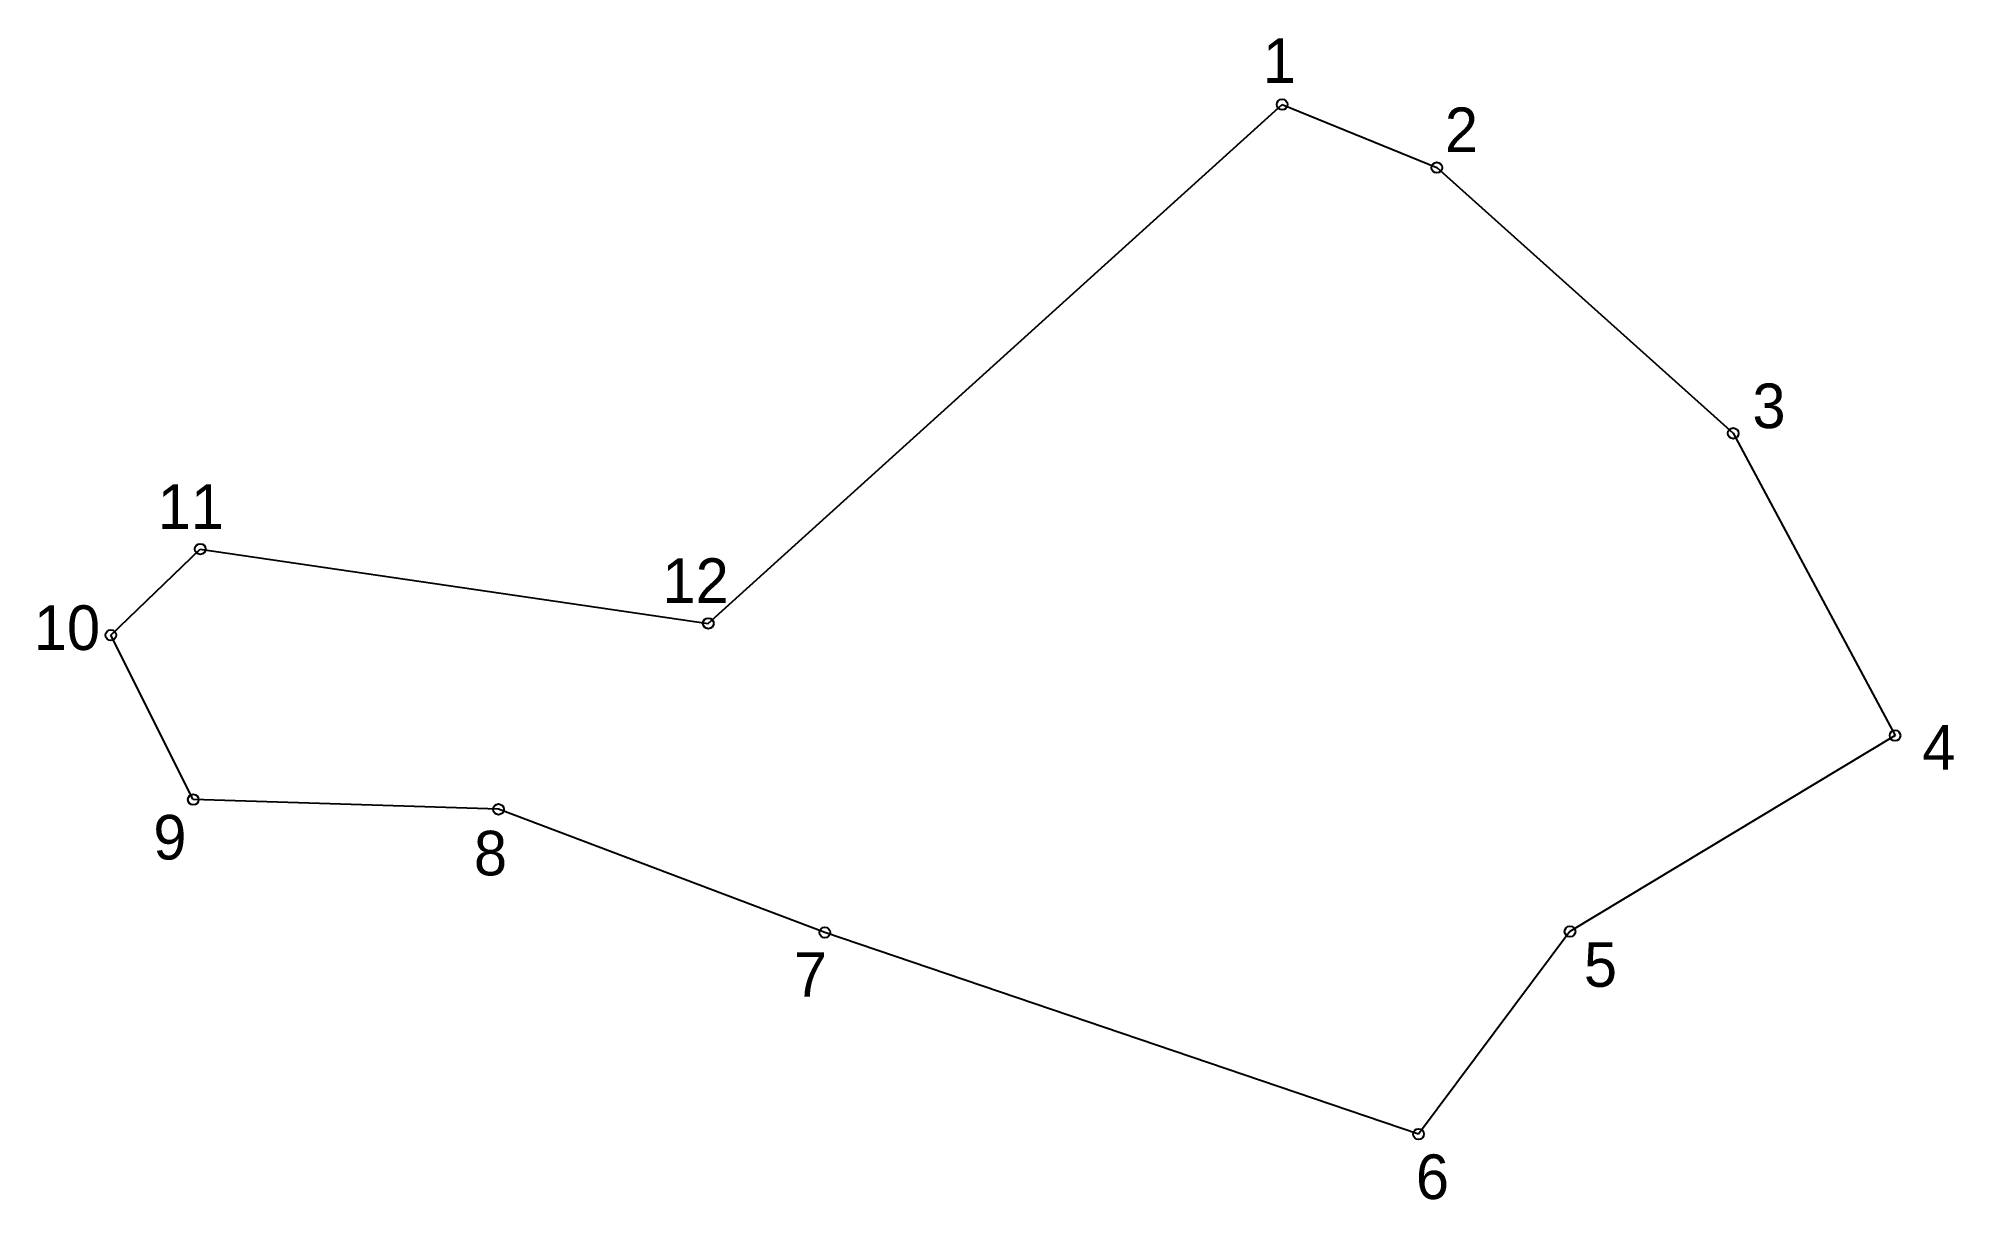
# Model space of a CAD drawing. Extents: x 546730 to 546966, y 1823833 to 1823975.
import ezdxf

# ---------------------------------------------------------------- set-up
doc = ezdxf.new("R2010")
doc.units = 0
for name, color, linetype in [('CanhThua', 7, 'Continuous'), ('MocDinhThua', 7, 'Continuous'), ('SoHieuDinhThua', 7, 'Continuous')]:
    doc.layers.add(name, color=color, linetype=linetype)

msp = doc.modelspace()

# ---------------------------------------------------------------- linework, layer by layer
at = {"layer": 'CanhThua'}
for p, q in [((546812.84, 1823903.58), (546883.36, 1823967.33)), ((546883.36, 1823967.33), (546902.38, 1823959.58)), ((546902.38, 1823959.58), (546938.8, 1823926.93)), ((546938.8, 1823926.93), (546958.69, 1823889.79)), ((546739.41, 1823902.13), (546750.4, 1823912.71)), ((546750.4, 1823912.71), (546812.84, 1823903.58)), ((546749.54, 1823881.92), (546739.41, 1823902.13)), ((546958.69, 1823889.79), (546918.74, 1823865.72)), ((546787.06, 1823880.73), (546749.54, 1823881.92)), ((546827.16, 1823865.59), (546787.06, 1823880.73)), ((546900.13, 1823840.82), (546827.16, 1823865.59)), ((546918.74, 1823865.72), (546900.13, 1823840.82))]:
    msp.add_line(p, q, dxfattribs=at)
at = {"layer": 'MocDinhThua'}
for centre in [(546883.36, 1823967.33), (546902.38, 1823959.58), (546938.8, 1823926.93), (546750.4, 1823912.71), (546739.41, 1823902.13), (546812.84, 1823903.58), (546958.69, 1823889.79), (546749.54, 1823881.92), (546787.06, 1823880.73), (546827.16, 1823865.59), (546918.74, 1823865.72), (546900.13, 1823840.82)]:
    msp.add_circle(centre, 0.658, dxfattribs=at)

# ---------------------------------------------------------------- texts
at = {"layer": 'SoHieuDinhThua'}
for s, height, p in [('1', 5.48, (546880.99, 1823969.99)), ('2', 5.48, (546903.36, 1823961.49)), ('3', 5.48, (546941.16, 1823927.57)), ('11', 5.482, (546745.17, 1823915.18)), ('12', 5.482, (546807.2, 1823906.09)), ('10', 5.482, (546729.94, 1823900.31)), ('4', 5.48, (546962.03, 1823885.59)), ('9', 5.48, (546744.63, 1823874.56)), ('8', 5.48, (546784.03, 1823872.61)), ('7', 5.48, (546823.35, 1823857.69)), ('5', 5.48, (546920.45, 1823858.92)), ('6', 5.48, (546899.8, 1823832.84))]:
    msp.add_text(s, height=height, dxfattribs=at).set_placement(p)

doc.saveas('drawing.dxf')
